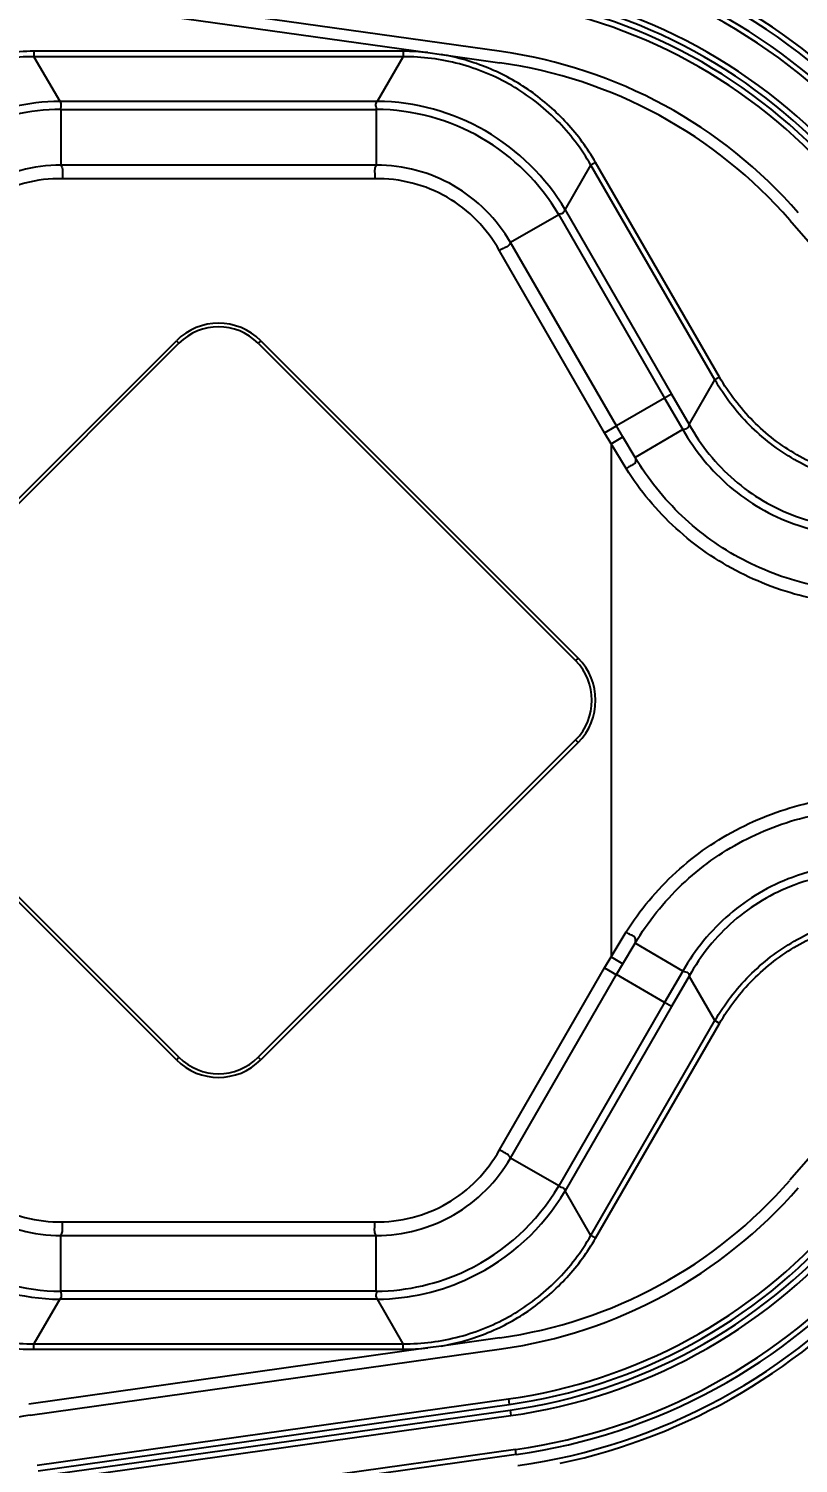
# Model space of a CAD drawing. Header units: millimetres. Extents: x -1070 to 42146, y 1440 to 12921.
# Drawn here: x 2415.7 to 2484.3, y 3203.5 to 3331.4 of the extents above; entities that cross this region are included whole.
import ezdxf

# ---------------------------------------------------------------- set-up
doc = ezdxf.new("R2010")
doc.units = ezdxf.units.MM
doc.layers.add('DIM', color=4, linetype='Continuous')
doc.layers.add('n', color=7, linetype='Continuous')
doc.styles.get("Standard").update_dxf_attribs({"font": 'arial.ttf'})
doc.dimstyles.new('ISO-200', dxfattribs={"dimtxt": 30, "dimasz": 25, "dimexe": 1.25, "dimexo": 5, "dimgap": 5, "dimtad": 1, "dimtoh": 1, "dimdec": 1, "dimdsep": 46, "dimtxsty": 'Standard', "dimcen": 2.5, "dimadec": 0, "dimazin": 0, "dimtfac": 1, "dimtdec": 1, "dimtmove": 0, "dimatfit": 3, "dimfxl": 1, "dimarcsym": 0})

# ---------------------------------------------------------------- blocks, each defined once
blk = doc.blocks.new('*D69')
at = {"layer": 'Defpoints', "color": 0, "transparency": 16777216}
for p in [(2484.58, 3511.54), (2482.58, 2781.54), (2682.22, 2781.54)]:
    blk.add_point(p, dxfattribs=at)
at = {"layer": 'DIM', "color": 0, "lineweight": -2, "transparency": 16777216}
for p, q in [((2489.58, 3511.54), (2683.47, 3511.54)), ((2682.22, 3486.54), (2682.22, 2806.54)), ((2487.58, 2781.54), (2683.47, 2781.54))]:
    blk.add_line(p, q, dxfattribs=at)
at = {"layer": 'DIM', "color": 0, "transparency": 16777216}
for points in [[(2678.06, 3486.54), (2686.39, 3486.54), (2682.22, 3511.54)], [(2678.06, 2806.54), (2686.39, 2806.54), (2682.22, 2781.54)]]:
    blk.add_solid(points, dxfattribs=at)
at = {"layer": 'DIM', "color": 0, "lineweight": -3, "transparency": 16777216, "insert": (2638.38, 3133.41), "char_height": 30, "attachment_point": 2, "rotation": 90}
blk.add_mtext('730 [2\'-4 3/4"]', dxfattribs=at)

msp = doc.modelspace()

# ---------------------------------------------------------------- linework, layer by layer
at = {"layer": 'n', "color": 7, "linetype": 'Continuous', "lineweight": -3, "true_color": 0xffffff}
for p, q in [((2457.799, 3329.354), (2415.793, 3335.257)), ((2415.654, 3334.267), (2451.244, 3329.265)), ((2416.122, 3329.386), (2416.122, 3328.903)), ((2449.043, 3329.386), (2416.122, 3329.386)), ((2416.122, 3328.903), (2418.418, 3324.928)), ((2449.043, 3328.903), (2416.122, 3328.903)), ((2446.748, 3324.928), (2449.043, 3328.903)), ((2449.043, 3329.386), (2449.043, 3328.903)), ((2451.244, 3329.265), (2452.448, 3329.096)), ((2452.448, 3329.096), (2457.66, 3328.363)), ((2418.418, 3324.928), (2446.748, 3324.928)), ((2418.519, 3324.212), (2418.519, 3319.249)), ((2418.519, 3324.212), (2446.647, 3324.212)), ((2446.647, 3324.212), (2446.647, 3319.249)), ((2466.192, 3319.485), (2465.774, 3319.244)), ((2477.248, 3300.335), (2466.192, 3319.485)), ((2446.647, 3319.249), (2418.519, 3319.249)), ((2463.478, 3315.268), (2465.774, 3319.244)), ((2476.83, 3300.094), (2465.774, 3319.244)), ((2446.512, 3318.031), (2418.654, 3318.031)), ((2462.909, 3314.823), (2458.611, 3312.341)), ((2462.909, 3314.823), (2472.349, 3298.475)), ((2463.478, 3315.268), (2472.968, 3298.831)), ((2483.513, 3314.327), (2503.862, 3290.917)), ((2468.049, 3295.992), (2458.611, 3312.341)), ((2466.999, 3295.376), (2457.623, 3311.616)), ((2400.533, 3275.306), (2428.818, 3303.59)), ((2400.763, 3275.076), (2429.047, 3303.361)), ((2428.818, 3303.59), (2429.047, 3303.361)), ((2436.348, 3303.59), (2436.118, 3303.361)), ((2436.118, 3303.361), (2464.403, 3275.076)), ((2436.348, 3303.59), (2464.633, 3275.306)), ((2477.248, 3300.335), (2476.83, 3300.094)), ((2474.535, 3296.119), (2476.83, 3300.094)), ((2472.349, 3298.475), (2468.049, 3295.992)), ((2472.968, 3298.831), (2472.349, 3298.475)), ((2472.349, 3298.475), (2473.975, 3295.676)), ((2472.968, 3298.831), (2474.535, 3296.119)), ((2466.999, 3295.376), (2468.052, 3295.989)), ((2467.583, 3294.395), (2466.999, 3295.376)), ((2468.632, 3295.018), (2468.049, 3295.992)), ((2473.973, 3295.675), (2469.719, 3293.191)), ((2467.583, 3294.395), (2468.632, 3295.018)), ((2468.909, 3292.191), (2467.583, 3294.395)), ((2467.583, 3294.395), (2467.583, 3248.686)), ((2469.72, 3293.192), (2468.632, 3295.018)), ((2464.633, 3275.306), (2464.403, 3275.076)), ((2428.818, 3239.491), (2400.533, 3267.775)), ((2429.047, 3239.721), (2400.763, 3268.005)), ((2464.403, 3268.005), (2436.118, 3239.721)), ((2464.633, 3267.775), (2436.348, 3239.491)), ((2464.633, 3267.775), (2464.403, 3268.005)), ((2503.862, 3252.164), (2483.513, 3228.755)), ((2467.583, 3248.686), (2468.909, 3250.891)), ((2468.632, 3248.063), (2469.72, 3249.89)), ((2473.975, 3247.406), (2469.72, 3249.89)), ((2466.999, 3247.705), (2467.583, 3248.686)), ((2467.583, 3248.686), (2468.632, 3248.063)), ((2468.049, 3247.089), (2468.632, 3248.063)), ((2457.623, 3231.465), (2466.999, 3247.705)), ((2458.611, 3230.741), (2468.049, 3247.089)), ((2466.999, 3247.705), (2468.047, 3247.085)), ((2472.349, 3244.607), (2468.049, 3247.089)), ((2473.975, 3247.406), (2472.349, 3244.607)), ((2474.535, 3246.963), (2472.968, 3244.25)), ((2476.83, 3242.988), (2474.535, 3246.963)), ((2472.349, 3244.607), (2462.909, 3228.259)), ((2472.968, 3244.25), (2463.478, 3227.813)), ((2472.968, 3244.25), (2472.349, 3244.607)), ((2465.774, 3223.838), (2476.83, 3242.988)), ((2466.192, 3223.596), (2477.248, 3242.746)), ((2477.248, 3242.746), (2476.83, 3242.988)), ((2428.818, 3239.491), (2429.047, 3239.721)), ((2436.348, 3239.491), (2436.118, 3239.721)), ((2462.909, 3228.259), (2458.611, 3230.741)), ((2465.774, 3223.838), (2463.478, 3227.813)), ((2418.654, 3225.051), (2446.512, 3225.051)), ((2418.519, 3218.869), (2418.519, 3223.833)), ((2418.519, 3223.833), (2446.647, 3223.833)), ((2446.647, 3218.869), (2446.647, 3223.833)), ((2466.192, 3223.596), (2465.774, 3223.838)), ((2446.647, 3218.869), (2418.519, 3218.869)), ((2418.418, 3218.154), (2416.122, 3214.178)), ((2446.748, 3218.154), (2418.418, 3218.154)), ((2449.043, 3214.178), (2446.748, 3218.154)), ((2457.66, 3214.718), (2452.448, 3213.986)), ((2451.243, 3213.816), (2415.654, 3208.814)), ((2415.793, 3207.824), (2457.799, 3213.728)), ((2416.122, 3214.178), (2449.043, 3214.178)), ((2416.122, 3213.695), (2416.122, 3214.178)), ((2416.122, 3213.695), (2449.043, 3213.695)), ((2449.043, 3213.695), (2449.043, 3214.178)), ((2452.448, 3213.986), (2451.243, 3213.816)), ((2416.419, 3203.368), (2458.426, 3209.272)), ((2416.489, 3202.873), (2458.495, 3208.776)), ((2416.558, 3202.378), (2458.565, 3208.281)), ((2458.426, 3209.272), (2458.495, 3208.776)), ((2458.565, 3208.281), (2458.634, 3207.786)), ((2416.628, 3201.883), (2458.634, 3207.786)), ((2459.058, 3204.774), (2417.051, 3198.87)), ((2459.122, 3204.32), (2459.058, 3204.774)), ((2459.122, 3204.32), (2417.115, 3198.417))]:
    msp.add_line(p, q, dxfattribs=at)
for centre, radius, start, end in [((2451.815, 3286.772), 52.5, 41, 82), ((2451.815, 3286.772), 53.5, 41, 82), ((2451.815, 3286.772), 53.958, 41, 77.98531), ((2451.815, 3286.772), 52.042, 41, 82), ((2451.815, 3286.772), 48.5, 41, 82), ((2451.815, 3286.772), 49, 41, 82), ((2451.815, 3286.772), 47.5, 41, 82), ((2451.815, 3286.772), 48, 41, 82), ((2449.036, 3309.162), 20.224, 83.73203, 89.97805), ((2451.815, 3286.772), 43, 41, 82), ((2451.815, 3286.772), 42, 41, 82), ((2418.664, 3305.168), 19.759, 90.71195, 115.53812), ((2446.504, 3305.179), 19.749, 60.01522, 89.29331), ((2418.704, 3305.088), 19.125, 90.55289, 115.52307), ((2446.467, 3305.111), 19.103, 60.02073, 89.46057), ((2446.498, 3305.183), 19.748, 30.70597, 59.99504), ((2446.454, 3305.114), 19.106, 30.54221, 59.98429), ((2432.583, 3299.825), 5.325, 45, 135), ((2432.583, 3299.825), 5, 45, 135), ((2460.867, 3271.541), 5, 315, 45), ((2460.867, 3271.541), 5.325, 315, 45), ((2432.583, 3243.256), 5.325, 225, 315), ((2432.583, 3243.256), 5, 225, 315), ((2451.815, 3256.309), 42, 278, 319), ((2446.466, 3237.957), 19.09, 295.5589, 329.46862), ((2446.505, 3237.892), 19.739, 295.55584, 329.30038), ((2451.815, 3256.309), 43, 278, 319), ((2451.815, 3256.309), 47.5, 278, 319), ((2451.815, 3256.309), 48, 278, 319), ((2451.815, 3256.309), 48.5, 278, 319), ((2451.815, 3256.309), 49, 278, 319), ((2418.7, 3237.974), 19.106, 240.02316, 269.45811), ((2451.815, 3256.309), 52.042, 278, 319), ((2451.815, 3256.309), 52.5, 278, 319), ((2451.815, 3256.309), 53.5, 278, 319), ((2418.662, 3237.902), 19.748, 240.01435, 269.29418), ((2446.462, 3237.994), 19.125, 270.55289, 295.52307), ((2446.502, 3237.913), 19.759, 270.71194, 295.53812), ((2451.815, 3256.309), 53.958, 282.01469, 319), ((2449.036, 3233.917), 20.221, 270.02108, 276.26594), ((2419.55, 3181.087), 27, 98, 139)]:
    msp.add_arc(centre, radius, start, end, dxfattribs=at)
for points, knots in [([(2416.122, 3329.386), (2414.398, 3329.386), (2410.934, 3328.941), (2406.099, 3326.946), (2401.954, 3323.756), (2399.836, 3320.978), (2398.974, 3319.485)], [0, 0, 0, 0, 0.2500182, 0.4999978, 0.7499776, 1, 1, 1, 1]), ([(2416.122, 3328.903), (2414.44, 3328.905), (2411.059, 3328.473), (2406.34, 3326.528), (2402.297, 3323.414), (2400.232, 3320.702), (2399.392, 3319.244)], [0, 0, 0, 0, 0.2500207, 0.4999976, 0.7499747, 1, 1, 1, 1]), ([(2465.774, 3319.244), (2464.934, 3320.702), (2462.869, 3323.414), (2458.825, 3326.528), (2454.107, 3328.473), (2450.726, 3328.905), (2449.043, 3328.903)], [0, 0, 0, 0, 0.2500216, 0.4999981, 0.7499754, 1, 1, 1, 1]), ([(2466.192, 3319.485), (2465.472, 3320.733), (2463.757, 3323.082), (2460.486, 3325.958), (2456.664, 3328.049), (2453.868, 3328.851), (2452.448, 3329.096)], [0, 0, 0, 0, 0.2500171, 0.5000031, 0.7499904, 1, 1, 1, 1]), ([(2418.506, 3324.212), (2418.498, 3324.363), (2418.626, 3324.604), (2418.501, 3324.872), (2418.418, 3324.928)], [0, 0, 0, 0, 0.6002465, 1, 1, 1, 1]), ([(2446.66, 3324.212), (2446.664, 3324.294), (2446.622, 3324.443), (2446.581, 3324.691), (2446.664, 3324.872), (2446.748, 3324.928)], [0, 0, 0, 0, 0.3270955, 0.6003052, 1, 1, 1, 1]), ([(2418.519, 3319.249), (2417.316, 3319.246), (2414.901, 3318.928), (2411.529, 3317.536), (2408.64, 3315.312), (2407.158, 3313.38), (2406.554, 3312.341)], [0, 0, 0, 0, 0.2501541, 0.5001718, 0.7501126, 1, 1, 1, 1]), ([(2418.517, 3319.249), (2418.571, 3319.169), (2418.651, 3319.012), (2418.683, 3318.76), (2418.653, 3318.441), (2418.657, 3318.196), (2418.654, 3318.031)], [0, 0, 0, 0, 0.231328, 0.4120579, 0.6032292, 1, 1, 1, 1]), ([(2446.648, 3319.249), (2446.596, 3319.168), (2446.518, 3319.011), (2446.488, 3318.759), (2446.515, 3318.44), (2446.51, 3318.196), (2446.512, 3318.031)], [0, 0, 0, 0, 0.2310297, 0.4119098, 0.6031129, 1, 1, 1, 1]), ([(2458.611, 3312.341), (2458.008, 3313.382), (2456.524, 3315.315), (2453.633, 3317.538), (2450.262, 3318.929), (2447.848, 3319.246), (2446.647, 3319.249)], [0, 0, 0, 0, 0.2501679, 0.500179, 0.7501136, 1, 1, 1, 1]), ([(2418.654, 3318.031), (2417.533, 3318.05), (2415.276, 3317.785), (2412.125, 3316.505), (2409.443, 3314.416), (2408.086, 3312.595), (2407.543, 3311.616)], [0, 0, 0, 0, 0.2501703, 0.5001862, 0.7501183, 1, 1, 1, 1]), ([(2457.623, 3311.616), (2457.079, 3312.596), (2455.722, 3314.418), (2453.037, 3316.506), (2449.887, 3317.786), (2447.631, 3318.05), (2446.512, 3318.031)], [0, 0, 0, 0, 0.2501438, 0.5001463, 0.7500857, 1, 1, 1, 1]), ([(2462.903, 3314.834), (2462.972, 3314.88), (2463.089, 3314.91), (2463.233, 3314.957), (2463.378, 3315.045), (2463.47, 3315.168), (2463.478, 3315.268)], [0, 0, 0, 0, 0.3270325, 0.4719814, 0.6011913, 1, 1, 1, 1]), ([(2458.61, 3312.342), (2458.567, 3312.257), (2458.47, 3312.111), (2458.267, 3311.959), (2457.976, 3311.824), (2457.767, 3311.697), (2457.623, 3311.616)], [0, 0, 0, 0, 0.2310742, 0.4119171, 0.6031262, 1, 1, 1, 1]), ([(2493.56, 3290.917), (2491.921, 3290.918), (2488.625, 3291.341), (2484.026, 3293.239), (2480.083, 3296.273), (2478.068, 3298.915), (2477.248, 3300.335)], [0, 0, 0, 0, 0.2500201, 0.4999994, 0.7499786, 1, 1, 1, 1]), ([(2493.56, 3290.434), (2491.879, 3290.436), (2488.5, 3290.873), (2483.785, 3292.821), (2479.741, 3295.93), (2477.672, 3298.638), (2476.83, 3300.094)], [0, 0, 0, 0, 0.2500218, 0.4999992, 0.7499766, 1, 1, 1, 1]), ([(2473.973, 3295.675), (2474.52, 3294.714), (2475.779, 3292.881), (2478.111, 3290.5), (2480.827, 3288.576), (2482.84, 3287.642), (2483.876, 3287.269)], [0, 0, 0, 0, 0.2503219, 0.5006435, 0.7506963, 1, 1, 1, 1]), ([(2473.98, 3295.666), (2474.063, 3295.68), (2474.21, 3295.719), (2474.4, 3295.808), (2474.526, 3295.948), (2474.539, 3296.064), (2474.535, 3296.119)], [0, 0, 0, 0, 0.317012, 0.5787759, 0.7918152, 1, 1, 1, 1]), ([(2474.536, 3296.121), (2475.058, 3295.192), (2476.255, 3293.417), (2478.486, 3291.108), (2481.089, 3289.236), (2483.024, 3288.325), (2484.021, 3287.963)], [0, 0, 0, 0, 0.2502745, 0.5006465, 0.7507596, 1, 1, 1, 1]), ([(2469.718, 3293.192), (2469.734, 3293.129), (2469.759, 3293.005), (2469.769, 3292.822), (2469.711, 3292.649), (2469.562, 3292.547), (2469.395, 3292.479), (2469.226, 3292.395), (2469.067, 3292.292), (2468.963, 3292.223), (2468.909, 3292.191)], [0, 0, 0, 0, 0.1316223, 0.2596536, 0.3722393, 0.4861649, 0.613727, 0.7435625, 0.8715108, 1, 1, 1, 1]), ([(2492.205, 3281.228), (2489.993, 3281.143), (2485.516, 3281.501), (2480.236, 3283.432), (2476.431, 3285.773), (2472.985, 3288.623), (2470.861, 3291.277), (2469.719, 3293.191)], [0, 0, 0, 0, 0.2487841, 0.4985597, 0.6239842, 0.7494944, 1, 1, 1, 1]), ([(2492.488, 3280.014), (2490.188, 3279.931), (2485.537, 3280.3), (2480.033, 3282.253), (2476.046, 3284.63), (2472.412, 3287.525), (2470.145, 3290.232), (2468.909, 3292.191)], [0, 0, 0, 0, 0.2488691, 0.4986571, 0.6240505, 0.7495307, 1, 1, 1, 1]), ([(2484.021, 3287.963), (2485.197, 3287.535), (2487.634, 3286.931), (2490.141, 3286.832), (2491.378, 3286.902)], [0, 0, 0, 0, 0.5024267, 1, 1, 1, 1]), ([(2483.876, 3287.269), (2485.094, 3286.832), (2487.62, 3286.215), (2490.215, 3286.114), (2491.497, 3286.186)], [0, 0, 0, 0, 0.5019526, 1, 1, 1, 1]), ([(2468.909, 3250.891), (2470.145, 3252.85), (2472.413, 3255.556), (2476.047, 3258.454), (2480.035, 3260.828), (2484.451, 3262.397), (2489.027, 3263.055), (2491.338, 3263.109), (2492.488, 3263.068)], [0, 0, 0, 0, 0.2503924, 0.3758458, 0.5012083, 0.7508838, 0.8755925, 1, 1, 1, 1]), ([(2469.719, 3249.891), (2470.861, 3251.805), (2472.986, 3254.459), (2476.432, 3257.31), (2480.238, 3259.65), (2485.518, 3261.581), (2489.994, 3261.939), (2492.205, 3261.853)], [0, 0, 0, 0, 0.2505441, 0.3760898, 0.5015402, 0.7513245, 1, 1, 1, 1]), ([(2491.497, 3256.895), (2490.19, 3256.969), (2487.545, 3256.861), (2484.974, 3256.217), (2483.736, 3255.761)], [0, 0, 0, 0, 0.4980116, 1, 1, 1, 1]), ([(2483.736, 3255.761), (2482.714, 3255.385), (2480.729, 3254.445), (2477.171, 3251.9), (2475.05, 3249.3), (2473.973, 3247.406)], [0, 0, 0, 0, 0.2498266, 0.5003774, 1, 1, 1, 1]), ([(2491.378, 3256.18), (2490.118, 3256.251), (2487.563, 3256.145), (2485.083, 3255.516), (2483.888, 3255.07)], [0, 0, 0, 0, 0.497535, 1, 1, 1, 1]), ([(2483.888, 3255.07), (2482.905, 3254.703), (2480.998, 3253.789), (2478.433, 3251.925), (2476.234, 3249.635), (2475.052, 3247.878), (2474.536, 3246.96)], [0, 0, 0, 0, 0.2493099, 0.4994617, 0.7498144, 1, 1, 1, 1]), ([(2476.83, 3242.988), (2477.672, 3244.443), (2479.741, 3247.151), (2483.785, 3250.261), (2488.5, 3252.208), (2491.879, 3252.645), (2493.56, 3252.647)], [0, 0, 0, 0, 0.2500223, 0.4999994, 0.749977, 1, 1, 1, 1]), ([(2477.248, 3242.746), (2478.068, 3244.166), (2480.083, 3246.809), (2484.026, 3249.843), (2488.625, 3251.741), (2491.921, 3252.164), (2493.56, 3252.164)], [0, 0, 0, 0, 0.2500204, 0.4999992, 0.7499788, 1, 1, 1, 1]), ([(2469.721, 3249.891), (2469.737, 3249.953), (2469.762, 3250.078), (2469.771, 3250.261), (2469.712, 3250.434), (2469.563, 3250.536), (2469.396, 3250.605), (2469.227, 3250.688), (2469.068, 3250.79), (2468.963, 3250.859), (2468.909, 3250.891)], [0, 0, 0, 0, 0.1316162, 0.2597325, 0.3727116, 0.4867848, 0.6140988, 0.7437272, 0.8715908, 1, 1, 1, 1]), ([(2473.967, 3247.396), (2474.052, 3247.389), (2474.206, 3247.361), (2474.403, 3247.275), (2474.526, 3247.131), (2474.54, 3247.015), (2474.536, 3246.96)], [0, 0, 0, 0, 0.3211429, 0.5823459, 0.7941825, 1, 1, 1, 1]), ([(2407.543, 3231.465), (2408.087, 3230.485), (2409.445, 3228.663), (2412.13, 3226.575), (2415.279, 3225.296), (2417.535, 3225.032), (2418.654, 3225.051)], [0, 0, 0, 0, 0.2501926, 0.5001966, 0.7501231, 1, 1, 1, 1]), ([(2446.512, 3225.051), (2447.632, 3225.032), (2449.889, 3225.296), (2453.04, 3226.577), (2455.723, 3228.665), (2457.08, 3230.486), (2457.623, 3231.465)], [0, 0, 0, 0, 0.2501467, 0.5001717, 0.7501039, 1, 1, 1, 1]), ([(2458.61, 3230.739), (2458.566, 3230.824), (2458.468, 3230.969), (2458.265, 3231.121), (2457.976, 3231.257), (2457.766, 3231.384), (2457.623, 3231.465)], [0, 0, 0, 0, 0.2308938, 0.4118358, 0.603058, 1, 1, 1, 1]), ([(2406.554, 3230.74), (2407.158, 3229.7), (2408.642, 3227.767), (2411.533, 3225.543), (2414.904, 3224.153), (2417.318, 3223.835), (2418.519, 3223.832)], [0, 0, 0, 0, 0.2501744, 0.5001817, 0.7501175, 1, 1, 1, 1]), ([(2446.647, 3223.832), (2447.849, 3223.835), (2450.265, 3224.154), (2453.637, 3225.545), (2456.526, 3227.769), (2458.008, 3229.701), (2458.611, 3230.74)], [0, 0, 0, 0, 0.2501336, 0.5001597, 0.7501009, 1, 1, 1, 1]), ([(2462.903, 3228.247), (2462.972, 3228.202), (2463.122, 3228.164), (2463.356, 3228.075), (2463.472, 3227.914), (2463.478, 3227.813)], [0, 0, 0, 0, 0.3271463, 0.600357, 1, 1, 1, 1]), ([(2418.517, 3223.833), (2418.57, 3223.913), (2418.647, 3224.07), (2418.678, 3224.322), (2418.651, 3224.641), (2418.655, 3224.886), (2418.654, 3225.051)], [0, 0, 0, 0, 0.2310128, 0.4119006, 0.6031061, 1, 1, 1, 1]), ([(2446.648, 3223.833), (2446.595, 3223.913), (2446.517, 3224.07), (2446.486, 3224.322), (2446.514, 3224.641), (2446.51, 3224.886), (2446.512, 3225.051)], [0, 0, 0, 0, 0.2311586, 0.4119745, 0.6031633, 1, 1, 1, 1]), ([(2398.974, 3223.596), (2399.836, 3222.103), (2401.954, 3219.325), (2406.099, 3216.136), (2410.934, 3214.141), (2414.398, 3213.696), (2416.122, 3213.695)], [0, 0, 0, 0, 0.2500188, 0.4999979, 0.749978, 1, 1, 1, 1]), ([(2399.392, 3223.838), (2400.232, 3222.38), (2402.297, 3219.667), (2406.34, 3216.554), (2411.059, 3214.608), (2414.44, 3214.177), (2416.122, 3214.178)], [0, 0, 0, 0, 0.2500216, 0.4999981, 0.7499754, 1, 1, 1, 1]), ([(2449.043, 3214.178), (2450.726, 3214.177), (2454.107, 3214.608), (2458.825, 3216.554), (2462.869, 3219.667), (2464.934, 3222.38), (2465.774, 3223.838)], [0, 0, 0, 0, 0.2500207, 0.4999976, 0.7499747, 1, 1, 1, 1]), ([(2452.448, 3213.986), (2453.868, 3214.23), (2456.664, 3215.032), (2460.486, 3217.123), (2463.757, 3219.999), (2465.472, 3222.348), (2466.192, 3223.596)], [0, 0, 0, 0, 0.2500077, 0.4999946, 0.7499808, 1, 1, 1, 1]), ([(2418.506, 3218.869), (2418.501, 3218.787), (2418.544, 3218.639), (2418.584, 3218.391), (2418.501, 3218.21), (2418.418, 3218.154)], [0, 0, 0, 0, 0.3271686, 0.6003451, 1, 1, 1, 1]), ([(2446.66, 3218.869), (2446.664, 3218.787), (2446.622, 3218.638), (2446.582, 3218.391), (2446.664, 3218.21), (2446.748, 3218.154)], [0, 0, 0, 0, 0.3271177, 0.6003396, 1, 1, 1, 1])]:
    msp.add_open_spline(points, degree=3, knots=knots, dxfattribs=at)

# ---------------------------------------------------------------- dimensions: what is measured, and where the dimension line sits
at = {"layer": 'DIM', "color": 7, "lineweight": -3}
dim = msp.add_linear_dim(base=(2682.222, 2781.541), p1=(2484.583, 3511.541), p2=(2482.583, 2781.541), angle=270, dimstyle='ISO-200', dxfattribs=at)
dim.commit()
dim.dimension.update_dxf_attribs({"geometry": '*D69', "text_midpoint": (2682.222, 3133.41), "dimtype": 160})

doc.saveas('drawing.dxf')
